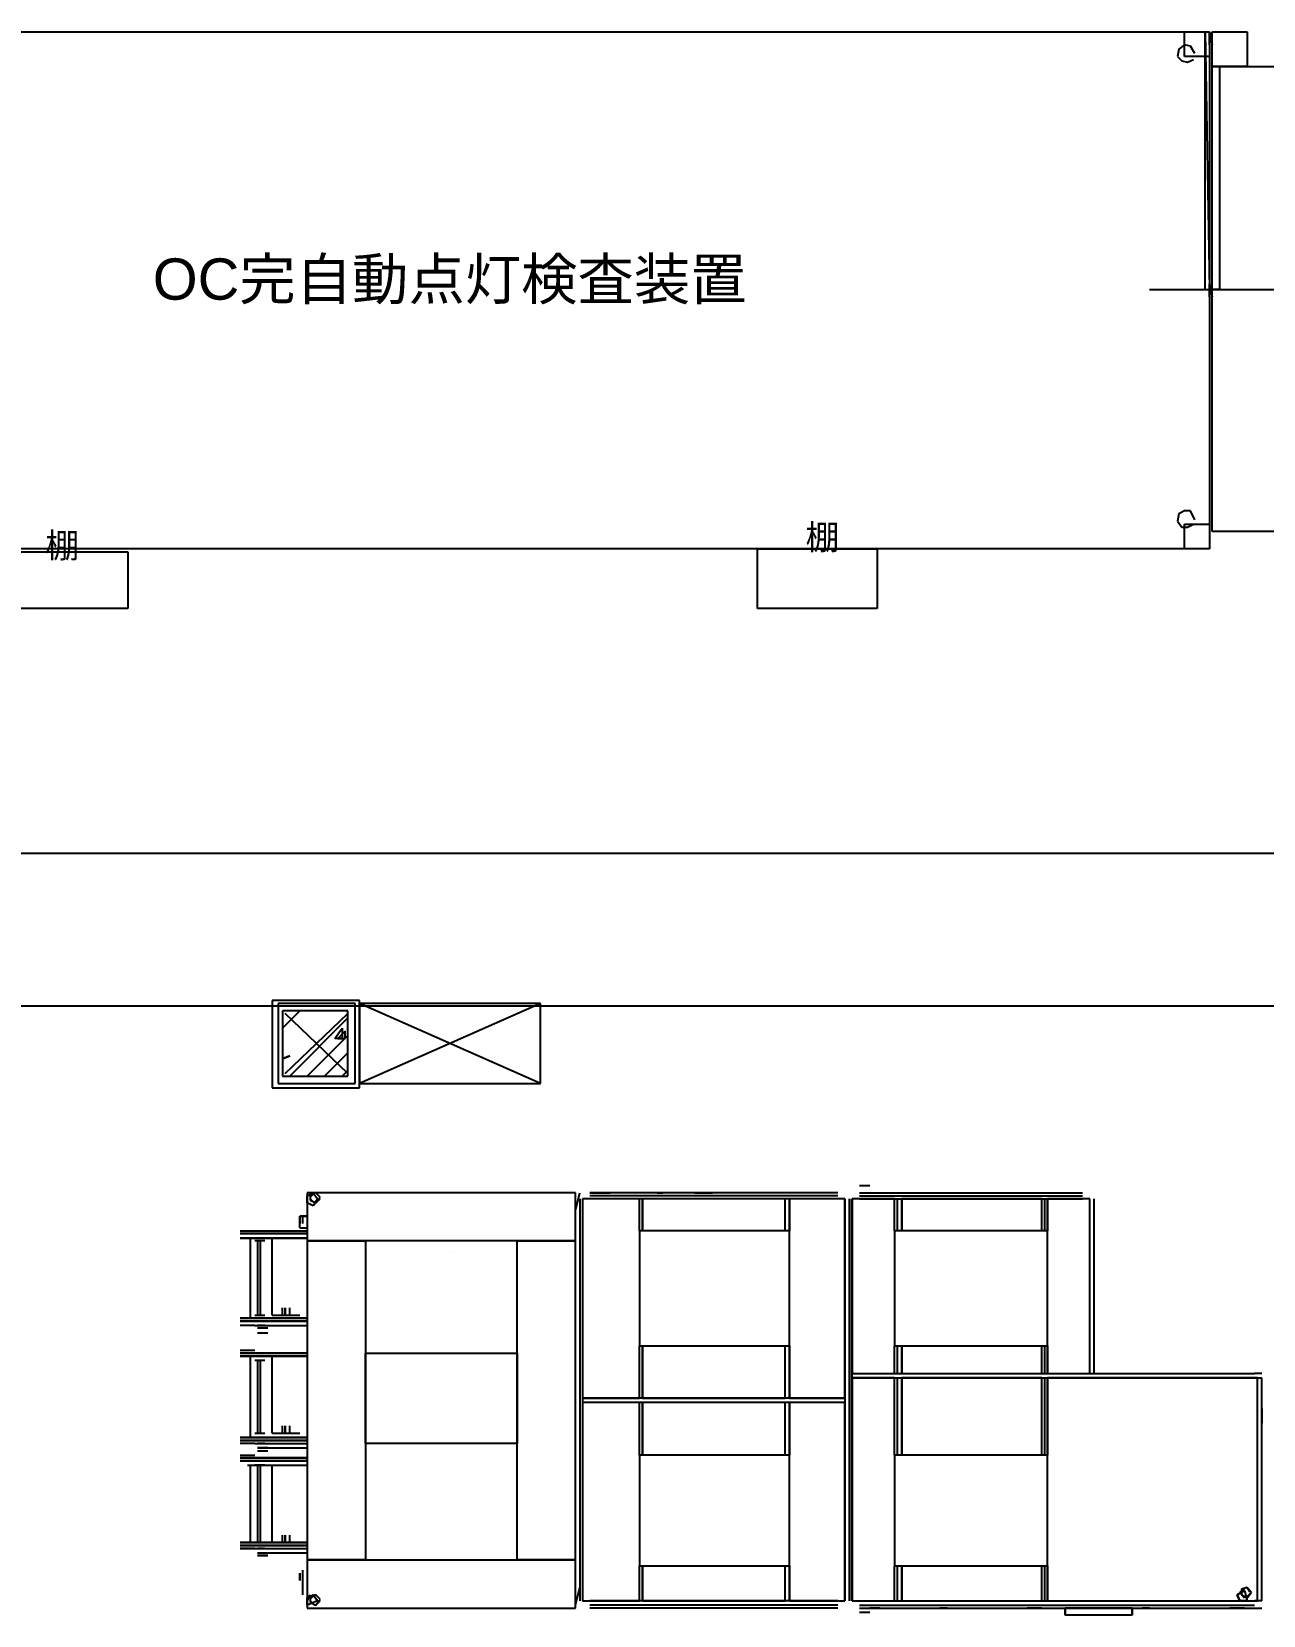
# Model space of a CAD drawing. Header units: millimetres. Extents: x 5 to 415, y 48 to 251.
# Drawn here: x 153.93 to 168.84, y 189.83 to 209 of the extents above; entities that cross this region are included whole.
import ezdxf

# ---------------------------------------------------------------- set-up
doc = ezdxf.new("R2010")
doc.units = ezdxf.units.MM
doc.layers.add('P', color=7, linetype='Continuous')
doc.layers.add('T', color=7, linetype='Continuous')

msp = doc.modelspace()

# ---------------------------------------------------------------- linework, layer by layer
at = {"layer": 'P'}
for points in [[(151.165, 209.003), (168.187, 209.003)], [(167.887, 208.703), (167.887, 209.003)], [(167.887, 209.003), (168.187, 209.003)], [(168.134, 205.881), (168.134, 209.003)], [(168.134, 209.003), (168.187, 205.881)], [(168.187, 209.003), (168.187, 208.703)], [(168.187, 209.003), (168.187, 202.741)], [(168.187, 208.844), (168.187, 209.003)], [(168.187, 209.003), (168.222, 208.844)], [(168.222, 208.58), (168.222, 209.003)], [(168.222, 209.003), (168.645, 209.003)], [(168.645, 209.003), (168.645, 208.58)], [(167.887, 208.844), (167.816, 208.792)], [(167.958, 208.827), (167.887, 208.844)], [(168.01, 208.739), (167.958, 208.827)], [(167.816, 208.792), (167.799, 208.703)], [(167.799, 208.703), (167.852, 208.65)], [(167.852, 208.65), (167.922, 208.633)], [(168.187, 208.703), (167.887, 208.703)], [(167.922, 208.633), (167.993, 208.668)], [(168.222, 202.953), (168.222, 208.58)], [(168.222, 208.58), (174.537, 208.58)], [(168.645, 208.58), (168.222, 208.58)], [(168.222, 205.881), (168.222, 208.58)], [(168.222, 208.58), (168.31, 208.58)], [(168.31, 208.58), (168.31, 205.881)], [(168.187, 205.793), (168.187, 205.952)], [(168.187, 205.952), (168.222, 205.793)], [(167.464, 205.881), (169.827, 205.881)], [(168.31, 205.881), (168.222, 205.881)], [(167.816, 203.165), (167.799, 203.077)], [(167.799, 203.077), (167.852, 203.006)], [(167.887, 203.2), (167.816, 203.165)], [(167.958, 203.2), (167.887, 203.2)], [(168.01, 203.094), (167.958, 203.2)], [(167.852, 203.006), (167.922, 203.006)], [(167.887, 202.741), (167.887, 203.041)], [(167.887, 203.041), (168.187, 203.041)], [(167.922, 203.006), (167.993, 203.041)], [(168.187, 203.041), (168.187, 202.741)], [(174.537, 202.953), (168.222, 202.953)], [(168.187, 202.741), (151.165, 202.741)], [(153.67, 202.706), (155.099, 202.706)], [(155.099, 202.706), (155.099, 202.018)], [(162.719, 202.018), (162.719, 202.741)], [(162.719, 202.741), (164.165, 202.741)], [(164.165, 202.741), (164.165, 202.018)], [(168.187, 202.741), (167.887, 202.741)], [(155.099, 202.018), (153.67, 202.018)], [(164.165, 202.018), (162.719, 202.018)], [(286.597, 199.055), (115.094, 199.055)], [(286.597, 197.203), (64.682, 197.203)], [(156.845, 197.273), (156.845, 196.215)], [(157.903, 197.273), (156.845, 197.273)], [(156.916, 197.238), (156.916, 196.268)], [(157.85, 197.238), (156.916, 197.238)], [(156.968, 196.938), (157.18, 197.15)], [(156.968, 197.15), (156.968, 196.356)], [(157.762, 197.15), (156.968, 197.15)], [(157.762, 196.391), (157.004, 197.115)], [(157.004, 196.391), (157.762, 197.115)], [(157.762, 196.356), (157.762, 197.15)], [(157.85, 196.268), (157.85, 197.238)], [(157.903, 196.215), (157.903, 197.273)], [(157.903, 197.238), (157.903, 196.268)], [(160.091, 197.238), (157.903, 197.238)], [(160.091, 197.238), (157.903, 196.268)], [(160.091, 196.268), (157.903, 197.238)], [(160.091, 196.268), (160.091, 197.238)], [(157.057, 196.356), (157.762, 197.062)], [(157.603, 196.815), (157.692, 196.938)], [(157.692, 196.938), (157.692, 196.815)], [(157.268, 196.356), (157.762, 196.85)], [(157.692, 196.815), (157.603, 196.815)], [(157.727, 196.903), (157.639, 196.815)], [(157.639, 196.815), (157.727, 196.815)], [(157.727, 196.815), (157.727, 196.903)], [(157.057, 196.603), (156.968, 196.568)], [(156.968, 196.568), (157.057, 196.603)], [(157.48, 196.356), (157.762, 196.638)], [(156.968, 196.356), (157.762, 196.356)], [(157.692, 196.356), (157.762, 196.427)], [(156.845, 196.215), (157.903, 196.215)], [(156.916, 196.268), (157.85, 196.268)], [(157.903, 196.268), (160.091, 196.268)], [(163.953, 195.033), (164.077, 195.033)], [(157.268, 194.91), (157.339, 194.945)], [(160.514, 194.945), (157.268, 194.945)], [(157.268, 194.945), (157.268, 194.363)], [(157.268, 194.822), (157.268, 194.91)], [(157.339, 194.786), (157.268, 194.822)], [(157.374, 194.945), (157.304, 194.927)], [(157.357, 194.945), (157.304, 194.892)], [(157.357, 194.945), (157.304, 194.892)], [(157.304, 194.927), (157.304, 194.857)], [(157.304, 194.874), (157.357, 194.822)], [(157.304, 194.874), (157.357, 194.822)], [(157.304, 194.857), (157.374, 194.822)], [(157.339, 194.945), (157.392, 194.874)], [(157.392, 194.874), (157.339, 194.786)], [(157.427, 194.892), (157.374, 194.945)], [(157.427, 194.892), (157.374, 194.945)], [(157.427, 194.892), (157.374, 194.945)], [(157.374, 194.822), (157.427, 194.892)], [(157.374, 194.822), (157.427, 194.874)], [(157.374, 194.822), (157.427, 194.874)], [(160.514, 194.733), (160.567, 194.945)], [(160.514, 194.363), (160.514, 194.945)], [(160.567, 194.874), (160.567, 190.006)], [(160.567, 194.874), (160.567, 190.006)], [(160.567, 194.874), (160.567, 190.006)], [(160.602, 194.874), (160.602, 192.458)], [(161.29, 194.874), (160.602, 194.874)], [(160.602, 194.874), (160.602, 190.006)], [(160.602, 194.874), (160.602, 190.006)], [(160.69, 194.945), (160.778, 194.945)], [(163.689, 194.945), (160.69, 194.945)], [(163.689, 194.945), (160.69, 194.945)], [(163.689, 194.91), (160.69, 194.91)], [(163.689, 194.91), (160.69, 194.91)], [(163.689, 194.874), (160.69, 194.874)], [(160.778, 194.945), (160.937, 194.945)], [(160.778, 194.945), (160.937, 194.945)], [(161.29, 194.486), (161.29, 194.874)], [(161.29, 194.486), (161.29, 194.874)], [(161.29, 194.486), (161.29, 194.874)], [(161.29, 194.486), (161.29, 194.874)], [(161.325, 194.486), (161.325, 194.874)], [(161.325, 194.874), (161.325, 194.486)], [(163.054, 194.874), (161.325, 194.874)], [(161.502, 194.945), (161.572, 194.945)], [(161.96, 194.945), (162.172, 194.945)], [(163.054, 194.486), (163.054, 194.874)], [(163.054, 194.486), (163.054, 194.874)], [(163.054, 194.486), (163.054, 194.874)], [(163.054, 194.486), (163.054, 194.874)], [(163.107, 194.486), (163.107, 194.874)], [(163.107, 194.874), (163.107, 194.486)], [(163.777, 194.874), (163.107, 194.874)], [(163.777, 192.458), (163.777, 194.874)], [(163.777, 194.874), (163.777, 190.006)], [(163.777, 194.874), (163.777, 190.006)], [(163.777, 194.874), (163.777, 190.006)], [(163.83, 190.006), (163.83, 194.874)], [(163.83, 194.874), (163.83, 190.006)], [(163.83, 194.874), (163.83, 190.006)], [(164.377, 194.874), (163.865, 194.874)], [(163.865, 194.874), (163.865, 192.758)], [(163.865, 190.006), (163.865, 194.874)], [(163.865, 190.006), (163.865, 194.874)], [(163.865, 190.006), (163.865, 194.874)], [(163.953, 194.945), (166.652, 194.945)], [(163.953, 194.945), (166.652, 194.945)], [(163.953, 194.91), (166.652, 194.91)], [(163.953, 194.91), (166.652, 194.91)], [(163.953, 194.874), (166.652, 194.874)], [(164.077, 194.945), (164.2, 194.945)], [(164.077, 194.945), (164.2, 194.945)], [(164.377, 194.486), (164.377, 194.874)], [(164.377, 194.486), (164.377, 194.874)], [(164.412, 194.486), (164.412, 194.874)], [(164.412, 194.486), (164.412, 194.874)], [(164.465, 194.486), (164.465, 194.874)], [(164.465, 194.874), (164.465, 194.486)], [(166.158, 194.874), (164.465, 194.874)], [(165.135, 194.945), (165.259, 194.945)], [(165.382, 194.945), (165.47, 194.945)], [(166.158, 194.486), (166.158, 194.874)], [(166.158, 194.486), (166.158, 194.874)], [(166.194, 194.486), (166.194, 194.874)], [(166.194, 194.486), (166.194, 194.874)], [(166.229, 194.486), (166.229, 194.874)], [(166.74, 194.874), (166.229, 194.874)], [(166.229, 194.874), (166.229, 194.486)], [(166.405, 194.945), (166.582, 194.945)], [(166.405, 194.945), (166.582, 194.945)], [(166.74, 192.758), (166.74, 194.874)], [(166.74, 192.758), (166.74, 194.874)], [(166.74, 192.758), (166.74, 194.874)], [(166.793, 192.758), (166.793, 194.874)], [(166.793, 192.758), (166.793, 194.874)], [(166.793, 192.758), (166.793, 194.874)], [(157.18, 194.663), (157.18, 194.575)], [(157.18, 194.522), (157.18, 194.663)], [(157.18, 194.663), (157.268, 194.663)], [(157.268, 194.663), (157.18, 194.663)], [(157.215, 194.575), (157.215, 194.663)], [(156.457, 194.486), (156.633, 194.486)], [(157.268, 194.451), (156.457, 194.451)], [(156.457, 194.451), (156.545, 194.451)], [(156.545, 194.451), (156.457, 194.451)], [(156.457, 194.451), (156.545, 194.451)], [(157.268, 194.451), (156.457, 194.451)], [(156.457, 194.451), (157.268, 194.451)], [(156.457, 194.451), (157.268, 194.451)], [(157.268, 194.451), (156.492, 194.451)], [(157.268, 194.451), (156.545, 194.451)], [(156.633, 194.486), (157.268, 194.486)], [(157.18, 194.522), (157.268, 194.522)], [(157.18, 194.522), (157.268, 194.522)], [(163.107, 194.486), (161.29, 194.486)], [(161.29, 194.486), (161.29, 193.093)], [(163.107, 193.093), (163.107, 194.486)], [(164.377, 194.486), (164.377, 193.093)], [(166.229, 194.486), (164.377, 194.486)], [(166.229, 193.093), (166.229, 194.486)], [(156.545, 194.398), (156.457, 194.398)], [(156.457, 194.398), (156.545, 194.398)], [(157.268, 194.398), (156.492, 194.398)], [(156.545, 194.398), (157.268, 194.398)], [(156.545, 194.398), (156.633, 194.398)], [(156.545, 194.398), (157.268, 194.398)], [(156.545, 194.398), (157.268, 194.398)], [(156.58, 194.398), (156.58, 193.428)], [(156.633, 194.398), (156.757, 194.398)], [(156.757, 194.363), (156.633, 194.363)], [(156.669, 194.363), (156.669, 194.239)], [(156.669, 194.363), (156.669, 193.975)], [(156.669, 194.239), (156.669, 193.604)], [(156.704, 194.239), (156.704, 194.363)], [(156.704, 193.975), (156.704, 194.363)], [(156.704, 193.604), (156.704, 194.239)], [(156.757, 194.398), (157.268, 194.398)], [(156.845, 193.463), (156.845, 194.398)], [(157.268, 194.363), (157.268, 190.5)], [(157.974, 194.363), (157.268, 194.363)], [(157.268, 194.363), (157.974, 194.363)], [(159.808, 194.363), (157.974, 194.363)], [(157.974, 194.363), (157.974, 193.005)], [(158.997, 194.239), (158.997, 194.239)], [(158.997, 194.239), (158.997, 194.239)], [(160.514, 194.363), (159.808, 194.363)], [(159.808, 194.363), (160.514, 194.363)], [(159.808, 193.005), (159.808, 194.363)], [(160.514, 190.5), (160.514, 194.363)], [(156.669, 193.975), (156.669, 193.851)], [(156.669, 193.851), (156.669, 193.463)], [(156.704, 193.851), (156.704, 193.975)], [(156.704, 193.463), (156.704, 193.851)], [(156.633, 193.463), (156.757, 193.463)], [(156.669, 193.604), (156.669, 193.463)], [(156.704, 193.463), (156.704, 193.604)], [(156.845, 193.463), (157.18, 193.463)], [(156.968, 193.463), (156.968, 193.552)], [(156.968, 193.463), (156.968, 193.552)], [(156.968, 193.463), (156.968, 193.552)], [(156.968, 193.463), (156.968, 193.552)], [(156.968, 193.463), (156.968, 193.552)], [(157.004, 193.552), (157.004, 193.463)], [(157.004, 193.552), (157.004, 193.463)], [(157.004, 193.463), (157.004, 193.552)], [(157.057, 193.463), (157.057, 193.552)], [(157.057, 193.463), (157.057, 193.552)], [(156.457, 193.428), (156.545, 193.428)], [(156.545, 193.428), (156.457, 193.428)], [(157.268, 193.393), (156.457, 193.393)], [(156.545, 193.393), (156.457, 193.393)], [(156.457, 193.393), (156.545, 193.393)], [(156.545, 193.393), (156.457, 193.393)], [(157.268, 193.393), (156.457, 193.393)], [(156.457, 193.393), (157.268, 193.393)], [(156.457, 193.393), (157.268, 193.393)], [(156.633, 193.34), (156.457, 193.34)], [(156.492, 193.428), (157.268, 193.428)], [(156.492, 193.393), (157.268, 193.393)], [(157.268, 193.428), (156.545, 193.428)], [(156.633, 193.428), (156.545, 193.428)], [(157.268, 193.428), (156.545, 193.428)], [(157.268, 193.428), (156.545, 193.428)], [(156.545, 193.393), (157.268, 193.393)], [(156.757, 193.428), (156.633, 193.428)], [(156.633, 193.34), (157.268, 193.34)], [(156.757, 193.34), (156.669, 193.34)], [(156.757, 193.34), (156.669, 193.34)], [(156.669, 193.34), (156.757, 193.34)], [(156.792, 193.305), (156.669, 193.305)], [(156.792, 193.305), (156.669, 193.305)], [(156.704, 193.34), (157.268, 193.34)], [(156.704, 193.34), (157.268, 193.34)], [(156.845, 193.428), (156.757, 193.428)], [(157.18, 193.428), (156.845, 193.428)], [(156.669, 193.252), (156.792, 193.252)], [(156.669, 193.252), (156.757, 193.252)], [(161.29, 192.458), (161.29, 193.093)], [(161.29, 193.093), (163.107, 193.093)], [(161.29, 192.458), (161.29, 193.093)], [(161.29, 192.458), (161.29, 193.093)], [(161.29, 192.458), (161.29, 193.093)], [(161.325, 192.458), (161.325, 193.093)], [(161.325, 193.093), (161.325, 192.458)], [(163.054, 192.458), (163.054, 193.093)], [(163.054, 192.458), (163.054, 193.093)], [(163.054, 192.458), (163.054, 193.093)], [(163.054, 192.458), (163.054, 193.093)], [(163.107, 192.458), (163.107, 193.093)], [(163.107, 193.093), (163.107, 192.458)], [(164.377, 192.758), (164.377, 193.093)], [(164.377, 192.758), (164.377, 193.093)], [(164.377, 193.093), (166.229, 193.093)], [(164.412, 192.758), (164.412, 193.093)], [(164.412, 192.758), (164.412, 193.093)], [(164.465, 192.758), (164.465, 193.093)], [(164.465, 193.093), (164.465, 192.758)], [(166.158, 192.758), (166.158, 193.093)], [(166.158, 192.758), (166.158, 193.093)], [(166.194, 192.758), (166.194, 193.093)], [(166.194, 192.758), (166.194, 193.093)], [(166.229, 192.758), (166.229, 193.093)], [(166.229, 193.093), (166.229, 192.758)], [(156.457, 193.04), (156.633, 193.04)], [(157.268, 193.005), (156.457, 193.005)], [(156.457, 193.005), (156.545, 193.005)], [(156.545, 193.005), (156.457, 193.005)], [(156.457, 193.005), (156.545, 193.005)], [(157.268, 193.005), (156.457, 193.005)], [(156.457, 193.005), (157.268, 193.005)], [(156.457, 193.005), (157.268, 193.005)], [(156.545, 192.969), (156.457, 192.969)], [(156.457, 192.969), (156.545, 192.969)], [(157.268, 193.005), (156.492, 193.005)], [(157.268, 192.969), (156.492, 192.969)], [(157.268, 193.005), (156.545, 193.005)], [(156.545, 192.969), (157.268, 192.969)], [(156.545, 192.969), (156.633, 192.969)], [(156.545, 192.969), (157.268, 192.969)], [(156.545, 192.969), (157.268, 192.969)], [(156.58, 192.969), (156.58, 191.982)], [(156.633, 193.005), (157.268, 193.005)], [(156.633, 192.969), (156.757, 192.969)], [(156.757, 192.917), (156.633, 192.917)], [(156.669, 192.917), (156.669, 192.793)], [(156.669, 192.881), (156.669, 192.546)], [(156.704, 192.793), (156.704, 192.917)], [(156.704, 192.546), (156.704, 192.881)], [(156.757, 192.969), (157.268, 192.969)], [(156.845, 192.035), (156.845, 192.969)], [(157.974, 193.005), (157.974, 191.911)], [(157.974, 191.911), (157.974, 193.005)], [(157.974, 193.005), (159.808, 193.005)], [(159.808, 191.911), (159.808, 193.005)], [(159.808, 193.005), (159.808, 191.911)], [(156.669, 192.793), (156.669, 192.158)], [(156.704, 192.158), (156.704, 192.793)], [(163.865, 192.758), (164.377, 192.758)], [(163.865, 192.758), (168.734, 192.758)], [(164.377, 192.705), (163.865, 192.705)], [(163.865, 192.705), (163.865, 190.006)], [(163.865, 192.705), (168.734, 192.705)], [(163.865, 192.705), (168.734, 192.705)], [(163.865, 192.705), (168.734, 192.705)], [(164.377, 191.77), (164.377, 192.705)], [(164.377, 191.77), (164.377, 192.705)], [(164.412, 191.77), (164.412, 192.705)], [(164.412, 191.77), (164.412, 192.705)], [(164.465, 192.758), (166.158, 192.758)], [(164.465, 191.77), (164.465, 192.705)], [(166.158, 192.705), (164.465, 192.705)], [(164.465, 192.705), (164.465, 191.77)], [(166.158, 191.77), (166.158, 192.705)], [(166.158, 191.77), (166.158, 192.705)], [(166.194, 191.77), (166.194, 192.705)], [(166.194, 191.77), (166.194, 192.705)], [(166.229, 192.758), (166.74, 192.758)], [(166.229, 191.77), (166.229, 192.705)], [(168.769, 192.705), (166.229, 192.705)], [(166.229, 192.705), (166.229, 191.77)], [(166.793, 192.758), (168.734, 192.758)], [(168.822, 192.758), (168.734, 192.758)], [(168.734, 192.705), (168.822, 192.705)], [(168.769, 190.006), (168.769, 192.705)], [(168.769, 190.006), (168.769, 192.705)], [(168.822, 190.006), (168.822, 192.705)], [(168.822, 190.006), (168.822, 192.705)], [(168.822, 190.006), (168.822, 192.705)], [(168.822, 190.006), (168.822, 192.705)], [(156.669, 192.546), (156.669, 192.405)], [(156.704, 192.405), (156.704, 192.546)], [(156.669, 192.405), (156.669, 192.035)], [(156.704, 192.035), (156.704, 192.405)], [(160.602, 192.458), (161.29, 192.458)], [(163.777, 192.458), (160.602, 192.458)], [(163.777, 192.458), (160.602, 192.458)], [(163.777, 192.458), (160.602, 192.458)], [(160.602, 192.405), (160.602, 190.006)], [(161.29, 192.405), (160.602, 192.405)], [(163.777, 192.405), (160.602, 192.405)], [(161.29, 191.77), (161.29, 192.405)], [(161.29, 191.77), (161.29, 192.405)], [(161.29, 191.77), (161.29, 192.405)], [(161.29, 191.77), (161.29, 192.405)], [(161.325, 192.458), (163.054, 192.458)], [(161.325, 191.77), (161.325, 192.405)], [(163.054, 192.405), (161.325, 192.405)], [(161.325, 192.405), (161.325, 191.77)], [(163.054, 191.77), (163.054, 192.405)], [(163.054, 191.77), (163.054, 192.405)], [(163.054, 191.77), (163.054, 192.405)], [(163.054, 191.77), (163.054, 192.405)], [(163.107, 192.458), (163.777, 192.458)], [(163.107, 191.77), (163.107, 192.405)], [(163.107, 192.405), (163.107, 191.77)], [(163.777, 192.405), (163.107, 192.405)], [(163.777, 190.006), (163.777, 192.405)], [(168.822, 192.334), (168.822, 192.158)], [(156.669, 192.158), (156.669, 192.035)], [(156.704, 192.035), (156.704, 192.158)], [(156.968, 192.035), (156.968, 192.123)], [(156.968, 192.035), (156.968, 192.123)], [(156.968, 192.035), (156.968, 192.123)], [(156.968, 192.035), (156.968, 192.123)], [(156.968, 192.035), (156.968, 192.123)], [(157.004, 192.123), (157.004, 192.035)], [(157.004, 192.035), (157.004, 192.123)], [(157.004, 192.123), (157.004, 192.035)], [(157.057, 192.035), (157.057, 192.123)], [(157.057, 192.035), (157.057, 192.123)], [(156.545, 191.982), (156.457, 191.982)], [(156.457, 191.982), (156.545, 191.982)], [(157.268, 191.946), (156.457, 191.946)], [(156.545, 191.946), (156.457, 191.946)], [(156.457, 191.946), (156.545, 191.946)], [(156.545, 191.946), (156.457, 191.946)], [(157.268, 191.946), (156.457, 191.946)], [(156.457, 191.946), (157.268, 191.946)], [(156.457, 191.946), (157.268, 191.946)], [(156.492, 191.982), (157.268, 191.982)], [(156.492, 191.946), (157.268, 191.946)], [(157.268, 191.982), (156.545, 191.982)], [(156.633, 191.982), (156.545, 191.982)], [(157.268, 191.982), (156.545, 191.982)], [(157.268, 191.982), (156.545, 191.982)], [(156.545, 191.946), (157.268, 191.946)], [(156.633, 192.035), (156.757, 192.035)], [(156.757, 191.982), (156.633, 191.982)], [(156.845, 191.982), (156.757, 191.982)], [(156.845, 192.035), (157.18, 192.035)], [(157.18, 191.982), (156.845, 191.982)], [(156.633, 191.911), (156.457, 191.911)], [(156.457, 191.77), (156.633, 191.77)], [(157.268, 191.735), (156.457, 191.735)], [(156.457, 191.735), (156.545, 191.735)], [(156.545, 191.735), (156.457, 191.735)], [(157.268, 191.735), (156.457, 191.735)], [(156.457, 191.735), (157.268, 191.735)], [(156.457, 191.735), (157.268, 191.735)], [(157.268, 191.735), (156.545, 191.735)], [(156.633, 191.911), (157.268, 191.911)], [(156.633, 191.735), (157.268, 191.735)], [(156.757, 191.911), (156.669, 191.911)], [(156.757, 191.911), (156.669, 191.911)], [(156.792, 191.858), (156.669, 191.858)], [(156.669, 191.858), (156.757, 191.858)], [(156.792, 191.858), (156.669, 191.858)], [(156.669, 191.823), (156.792, 191.823)], [(156.669, 191.823), (156.757, 191.823)], [(156.704, 191.911), (157.268, 191.911)], [(156.704, 191.858), (157.268, 191.858)], [(157.974, 191.911), (157.974, 190.5)], [(159.808, 191.911), (157.974, 191.911)], [(159.808, 190.5), (159.808, 191.911)], [(163.107, 191.77), (161.29, 191.77)], [(161.29, 191.77), (161.29, 190.429)], [(163.107, 190.429), (163.107, 191.77)], [(166.229, 191.77), (164.377, 191.77)], [(164.377, 191.77), (164.377, 190.429)], [(166.229, 190.429), (166.229, 191.77)], [(156.457, 191.699), (156.545, 191.699)], [(156.545, 191.699), (156.457, 191.699)], [(156.457, 191.699), (156.545, 191.699)], [(157.268, 191.699), (156.492, 191.699)], [(157.268, 191.699), (156.492, 191.699)], [(156.545, 191.699), (157.268, 191.699)], [(156.545, 191.699), (157.268, 191.699)], [(156.545, 191.647), (157.268, 191.647)], [(156.545, 191.647), (156.633, 191.647)], [(156.58, 191.647), (156.58, 190.712)], [(156.757, 191.647), (156.633, 191.647)], [(156.633, 191.647), (156.757, 191.647)], [(156.669, 191.647), (156.669, 191.523)], [(156.669, 191.611), (156.669, 191.276)], [(156.704, 191.523), (156.704, 191.647)], [(156.704, 191.276), (156.704, 191.611)], [(156.757, 191.647), (157.268, 191.647)], [(156.845, 190.712), (156.845, 191.647)], [(156.669, 191.523), (156.669, 190.888)], [(156.704, 190.888), (156.704, 191.523)], [(156.669, 191.276), (156.669, 191.135)], [(156.704, 191.135), (156.704, 191.276)], [(156.669, 191.135), (156.669, 190.765)], [(156.704, 190.765), (156.704, 191.135)], [(156.669, 190.888), (156.669, 190.712)], [(156.704, 190.712), (156.704, 190.888)], [(156.968, 190.712), (156.968, 190.8)], [(156.968, 190.712), (156.968, 190.8)], [(156.968, 190.712), (156.968, 190.8)], [(156.968, 190.712), (156.968, 190.8)], [(156.968, 190.712), (156.968, 190.8)], [(157.004, 190.8), (157.004, 190.712)], [(157.004, 190.8), (157.004, 190.712)], [(157.004, 190.712), (157.004, 190.8)], [(157.057, 190.712), (157.057, 190.8)], [(157.057, 190.712), (157.057, 190.8)], [(156.457, 190.712), (156.545, 190.712)], [(156.545, 190.712), (156.457, 190.712)], [(157.268, 190.676), (156.457, 190.676)], [(156.545, 190.676), (156.457, 190.676)], [(156.545, 190.676), (156.457, 190.676)], [(156.457, 190.676), (156.545, 190.676)], [(157.268, 190.676), (156.457, 190.676)], [(156.633, 190.641), (156.457, 190.641)], [(156.457, 190.641), (157.268, 190.641)], [(156.457, 190.641), (157.268, 190.641)], [(156.492, 190.712), (157.268, 190.712)], [(156.492, 190.676), (157.268, 190.676)], [(157.268, 190.712), (156.545, 190.712)], [(156.633, 190.712), (156.545, 190.712)], [(157.268, 190.712), (156.545, 190.712)], [(157.268, 190.712), (156.545, 190.712)], [(156.545, 190.676), (157.268, 190.676)], [(156.633, 190.712), (156.757, 190.712)], [(156.757, 190.712), (156.633, 190.712)], [(156.633, 190.641), (157.268, 190.641)], [(156.757, 190.641), (156.669, 190.641)], [(156.757, 190.641), (156.669, 190.641)], [(156.669, 190.588), (156.757, 190.588)], [(156.704, 190.641), (157.268, 190.641)], [(156.704, 190.588), (157.268, 190.588)], [(156.845, 190.712), (156.757, 190.712)], [(157.18, 190.712), (156.845, 190.712)], [(156.845, 190.712), (157.18, 190.712)], [(156.669, 190.553), (156.792, 190.553)], [(156.792, 190.553), (156.669, 190.553)], [(156.669, 190.553), (156.757, 190.553)], [(156.792, 190.553), (156.669, 190.553)], [(157.268, 190.5), (157.974, 190.5)], [(157.974, 190.5), (157.268, 190.5)], [(157.268, 190.5), (157.268, 189.918)], [(157.974, 190.5), (159.808, 190.5)], [(159.808, 190.5), (160.514, 190.5)], [(160.514, 190.5), (159.808, 190.5)], [(160.514, 189.918), (160.514, 190.5)], [(161.29, 190.006), (161.29, 190.429)], [(161.29, 190.429), (163.107, 190.429)], [(161.29, 190.006), (161.29, 190.429)], [(161.29, 190.006), (161.29, 190.429)], [(161.29, 190.006), (161.29, 190.429)], [(161.325, 190.006), (161.325, 190.429)], [(161.325, 190.429), (161.325, 190.006)], [(163.054, 190.006), (163.054, 190.429)], [(163.054, 190.006), (163.054, 190.429)], [(163.054, 190.006), (163.054, 190.429)], [(163.054, 190.006), (163.054, 190.429)], [(163.107, 190.006), (163.107, 190.429)], [(163.107, 190.429), (163.107, 190.006)], [(164.377, 190.006), (164.377, 190.429)], [(164.377, 190.006), (164.377, 190.429)], [(164.377, 190.429), (166.229, 190.429)], [(164.412, 190.006), (164.412, 190.429)], [(164.412, 190.006), (164.412, 190.429)], [(164.465, 190.006), (164.465, 190.429)], [(164.465, 190.429), (164.465, 190.006)], [(166.158, 190.006), (166.158, 190.429)], [(166.158, 190.006), (166.158, 190.429)], [(166.194, 190.006), (166.194, 190.429)], [(166.194, 190.006), (166.194, 190.429)], [(166.229, 190.006), (166.229, 190.429)], [(166.229, 190.429), (166.229, 190.006)], [(157.18, 190.341), (157.18, 190.253)], [(157.18, 190.253), (157.18, 190.341)], [(157.215, 190.077), (157.215, 190.377)], [(157.215, 190.077), (157.215, 190.377)], [(157.215, 190.253), (157.215, 190.341)], [(157.268, 190.377), (157.268, 190.041)], [(157.268, 190.041), (157.339, 190.077)], [(157.304, 190.077), (157.268, 190.006)], [(157.268, 190.006), (157.304, 190.077)], [(157.268, 189.953), (157.268, 190.041)], [(157.392, 190.006), (157.268, 189.953)], [(157.374, 190.077), (157.304, 190.059)], [(157.357, 190.077), (157.304, 190.024)], [(157.357, 190.077), (157.304, 190.024)], [(157.304, 190.059), (157.304, 189.988)], [(157.304, 190.006), (157.357, 189.953)], [(157.304, 190.006), (157.357, 189.953)], [(157.339, 190.077), (157.392, 190.006)], [(157.392, 190.006), (157.339, 190.077)], [(157.339, 190.077), (157.392, 190.006)], [(157.427, 190.024), (157.374, 190.077)], [(157.427, 190.024), (157.374, 190.077)], [(157.427, 190.024), (157.374, 190.077)], [(157.374, 189.953), (157.427, 190.024)], [(157.374, 189.953), (157.427, 190.006)], [(157.374, 189.953), (157.427, 190.006)], [(160.514, 189.953), (160.567, 190.165)], [(160.602, 190.006), (161.29, 190.006)], [(163.689, 190.006), (160.69, 190.006)], [(161.325, 190.006), (163.054, 190.006)], [(163.107, 190.006), (163.777, 190.006)], [(163.865, 190.006), (164.377, 190.006)], [(163.953, 190.006), (168.734, 190.006)], [(164.465, 190.006), (166.158, 190.006)], [(166.229, 190.006), (168.769, 190.006)], [(168.522, 190.077), (168.61, 190.13)], [(168.61, 190.13), (168.522, 190.077)], [(168.557, 190.006), (168.522, 190.077)], [(168.522, 190.077), (168.557, 190.006)], [(168.557, 190.006), (168.522, 190.077)], [(168.628, 190.165), (168.557, 190.112)], [(168.628, 190.165), (168.557, 190.112)], [(168.557, 190.112), (168.61, 190.041)], [(168.557, 190.112), (168.61, 190.041)], [(168.645, 190.006), (168.557, 190.006)], [(168.645, 190.165), (168.575, 190.147)], [(168.575, 190.147), (168.575, 190.077)], [(168.575, 190.077), (168.645, 190.041)], [(168.61, 190.13), (168.645, 190.006)], [(168.628, 190.041), (168.681, 190.094)], [(168.628, 190.041), (168.681, 190.094)], [(168.698, 190.112), (168.645, 190.165)], [(168.681, 190.112), (168.645, 190.165)], [(168.681, 190.112), (168.645, 190.165)], [(168.645, 190.041), (168.698, 190.112)], [(168.822, 190.006), (168.734, 190.006)], [(157.268, 189.918), (160.514, 189.918)], [(157.304, 189.988), (157.374, 189.953)], [(163.689, 189.953), (160.69, 189.953)], [(163.689, 189.953), (160.69, 189.953)], [(160.778, 189.918), (160.69, 189.918)], [(163.689, 189.918), (160.69, 189.918)], [(163.689, 189.918), (160.69, 189.918)], [(160.937, 189.918), (160.778, 189.918)], [(160.937, 189.918), (160.778, 189.918)], [(162.172, 189.918), (161.96, 189.918)], [(163.953, 189.953), (168.734, 189.953)], [(163.953, 189.953), (168.734, 189.953)], [(163.953, 189.918), (168.734, 189.918)], [(163.953, 189.918), (168.734, 189.918)], [(164.077, 189.865), (163.953, 189.865)], [(164.2, 189.918), (164.077, 189.918)], [(164.2, 189.918), (164.077, 189.918)], [(165.012, 189.918), (164.924, 189.918)], [(166.158, 189.918), (165.982, 189.918)], [(166.158, 189.918), (165.982, 189.918)], [(167.252, 189.918), (166.441, 189.918)], [(166.441, 189.918), (166.441, 189.83)], [(166.441, 189.83), (166.441, 189.918)], [(167.252, 189.83), (166.441, 189.83)], [(166.705, 189.918), (166.493, 189.918)], [(166.705, 189.918), (166.493, 189.918)], [(166.829, 189.918), (166.705, 189.918)], [(167.252, 189.918), (167.252, 189.83)], [(167.252, 189.83), (167.252, 189.918)], [(167.464, 189.918), (167.375, 189.918)], [(168.61, 189.918), (168.434, 189.918)], [(168.61, 189.918), (168.434, 189.918)], [(168.734, 189.918), (168.822, 189.918)]]:
    msp.add_lwpolyline(points, dxfattribs=at)

# ---------------------------------------------------------------- texts
at = {"layer": 'T', "attachment_point": 7}
for s, insert, char_height in [('{\\fArial|b0|i0|c0|p18;OC完自動点灯検査装置}', (155.4, 205.7), 0.5), ('{\\fArial|b0|i0|c0|p18;棚}', (163.3, 202.7), 0.3), ('{\\fArial|b0|i0|c0|p18;棚}', (154.1, 202.6), 0.3)]:
    msp.add_mtext(s, dxfattribs=dict(at, insert=insert, char_height=char_height))

doc.saveas('drawing.dxf')
